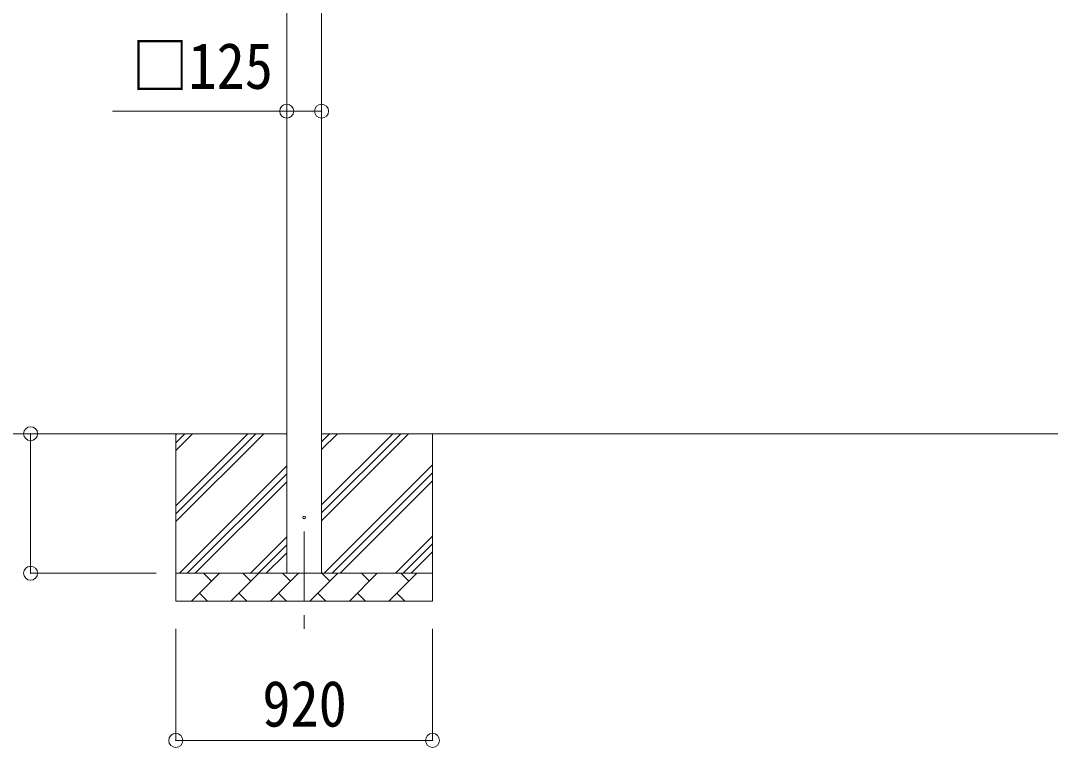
# Model space of a CAD drawing. Units: millimetres at full size, sheet at 1:50. Extents: x -14053 to 14053, y -9700 to 9700.
# Drawn here: x -9534 to -5845, y -6724 to -4120 of the extents above; entities that cross this region are included whole.
import ezdxf
from ezdxf.enums import TextEntityAlignment as Align

# ---------------------------------------------------------------- set-up
doc = ezdxf.new("R2010")
doc.units = ezdxf.units.MM
doc.header["$LTSCALE"] = 50
doc.header["$PDMODE"] = 32
doc.header["$PDSIZE"] = 50
doc.linetypes.add('CHAIN1', pattern=[8, 5, -1, 1, -1])
for name, color, linetype, lineweight in [('0-1_Defpoints', 7, 'CHAIN1', 9), ('0-2_TEXT1', 4, 'Continuous', 9), ('0-3_SHAPE', 7, 'Continuous', 9), ('0-8_TABLE1', 6, 'Continuous', 9)]:
    doc.layers.add(name, color=color, linetype=linetype, lineweight=lineweight)
doc.styles.add('ＭＳ ゴシック', font='')
doc.styles.get('ＭＳ ゴシック').set_extended_font_data('MS Gothic')

msp = doc.modelspace()

# ---------------------------------------------------------------- linework, layer by layer
at = {"layer": '0-1_Defpoints'}
msp.add_line((-8518.4, -5950.37), (-8518.4, -6299.37), dxfattribs=at)
at = {"layer": '0-2_TEXT1'}
for p, q in [((-8580.9, -6100.37), (-8580.9, -2600.37)), ((-8455.9, -2600.37), (-8455.9, -6100.37))]:
    msp.add_line(p, q, dxfattribs=at)
msp.add_circle((-8518.4, -5900.37), 4.5, dxfattribs=at)
at = {"layer": '0-3_SHAPE'}
for p, q in [((-8580.9, -5600.37), (-10217.1, -5600.37)), ((-8978.4, -5600.37), (-8978.4, -6200.37)), ((-8978.4, -5632.58), (-8946.19, -5600.37)), ((-8978.4, -5858.85), (-8719.92, -5600.37)), ((-8978.4, -5887.14), (-8691.63, -5600.37)), ((-8978.4, -5915.42), (-8663.35, -5600.37)), ((-8978.4, -5660.86), (-8917.91, -5600.37)), ((-8978.4, -5604.3), (-8974.48, -5600.37)), ((-2707.9, -5600.37), (-8455.9, -5600.37)), ((-8455.9, -5629.2), (-8427.08, -5600.37)), ((-8455.9, -5657.48), (-8398.79, -5600.37)), ((-8455.9, -5912.04), (-8144.23, -5600.37)), ((-8455.9, -5855.47), (-8200.8, -5600.37)), ((-8455.9, -5883.76), (-8172.52, -5600.37)), ((-8058.4, -5600.37), (-8058.4, -6200.37)), ((-8963.4, -6098.41), (-8580.9, -5715.91)), ((-8446.24, -6100.37), (-8058.4, -5712.53)), ((-8937.08, -6100.37), (-8580.9, -5744.2)), ((-8417.96, -6100.37), (-8058.4, -5740.81)), ((-8908.79, -6100.37), (-8580.9, -5772.48)), ((-8389.67, -6100.37), (-8058.4, -5769.1)), ((-8710.8, -6100.37), (-8580.9, -5970.47)), ((-8191.68, -6100.37), (-8058.4, -5967.09)), ((-8682.52, -6100.37), (-8580.9, -5998.76)), ((-8163.4, -6100.37), (-8058.4, -5995.37)), ((-8654.23, -6100.37), (-8580.9, -6027.04)), ((-8135.12, -6100.37), (-8058.4, -6023.66)), ((-8978.4, -6100.37), (-8058.4, -6100.37)), ((-8921.95, -6200.37), (-8821.95, -6100.37)), ((-8850.51, -6128.93), (-8879.06, -6100.37)), ((-8780.53, -6200.37), (-8680.53, -6100.37)), ((-8709.09, -6128.93), (-8737.64, -6100.37)), ((-8639.11, -6200.37), (-8539.11, -6100.37)), ((-8567.66, -6128.93), (-8596.22, -6100.37)), ((-8497.69, -6200.37), (-8397.69, -6100.37)), ((-8426.24, -6128.93), (-8454.8, -6100.37)), ((-8356.27, -6200.37), (-8256.27, -6100.37)), ((-8284.82, -6128.93), (-8313.37, -6100.37)), ((-8214.85, -6200.37), (-8114.85, -6100.37)), ((-8143.4, -6128.93), (-8171.95, -6100.37)), ((-8893.4, -6171.82), (-8864.85, -6200.37)), ((-8751.98, -6171.82), (-8723.43, -6200.37)), ((-8610.56, -6171.82), (-8582, -6200.37)), ((-8469.14, -6171.82), (-8440.58, -6200.37)), ((-8327.71, -6171.82), (-8299.16, -6200.37)), ((-8186.29, -6171.82), (-8157.74, -6200.37)), ((-8058.4, -6200.37), (-8978.4, -6200.37))]:
    msp.add_line(p, q, dxfattribs=at)
at = {"layer": '0-8_TABLE1'}
for p, q in [((-9498.4, -5600.37), (-9048.4, -5600.37)), ((-9498.4, -6100.37), (-9498.4, -5600.37)), ((-9498.4, -6100.37), (-9048.4, -6100.37)), ((-8978.4, -6699.37), (-8978.4, -6299.37)), ((-8058.4, -6699.37), (-8058.4, -6299.37)), ((-8978.4, -6699.37), (-8058.4, -6699.37))]:
    msp.add_line(p, q, dxfattribs=at)
msp.add_lwpolyline([(-8455.9, -4444.7), (-8580.9, -4444.7), (-9205.47, -4444.7)], dxfattribs=at)
for p in [(-8580.9, -4444.7), (-8455.9, -4444.7), (-9498.4, -5600.37), (-9498.4, -6100.37), (-8978.4, -6699.37), (-8058.4, -6699.37)]:
    msp.add_point(p, dxfattribs=at)

# ---------------------------------------------------------------- texts
at = {"layer": '0-8_TABLE1', "color": 7, "style": 'ＭＳ ゴシック', "width": 0.9}
for s, p in [('□125', (-9135.73, -4414.34)), ('920', (-8668.4, -6699.37))]:
    msp.add_text(s, height=165, dxfattribs=at).set_placement(p, align=Align.BOTTOM_LEFT)

doc.saveas('drawing.dxf')
